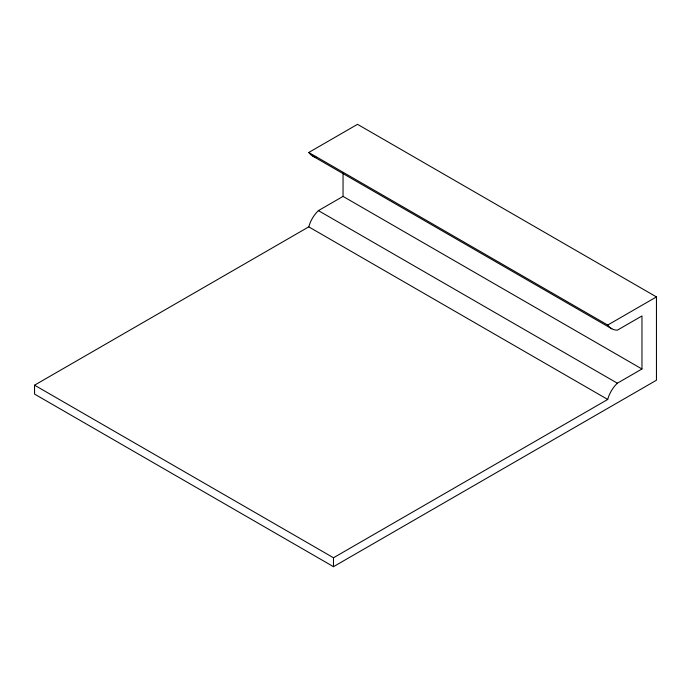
<?xml version="1.0" encoding="UTF-8"?>
<svg xmlns="http://www.w3.org/2000/svg" width="691" height="691" viewBox="0 0 691 691"><rect width="100%" height="100%" fill="white"/><g stroke="black" fill="none" stroke-linecap="round" stroke-linejoin="round"><path stroke-width="1.04" d="M308.773 152.469L357.515 124.32L656.45 296.914L656.45 380.214L333.485 566.68L34.55 394.086L34.55 385.181L308.773 226.864A21.542 12.438 -60 0 1 318.413 210.617L343.038 196.399L641.965 368.994L641.965 315.96L617.348 330.177A33.436 19.305 -60 0 1 607.709 325.055L308.773 152.469A33.436 19.305 -60 0 0 314.63 156.943M607.709 325.055L656.45 296.914M34.55 385.181L333.485 557.767L607.709 399.45A21.542 12.438 -60 0 1 617.348 383.203L641.965 368.994M312.928 156.218L611.855 328.804M318.413 210.617L617.348 383.203M308.773 226.864L607.709 399.45M343.038 173.07L343.038 196.399M333.485 557.767L333.485 566.68M316.461 157.41A33.436 19.305 -60 0 1 315.528 157.211"/></g></svg>
